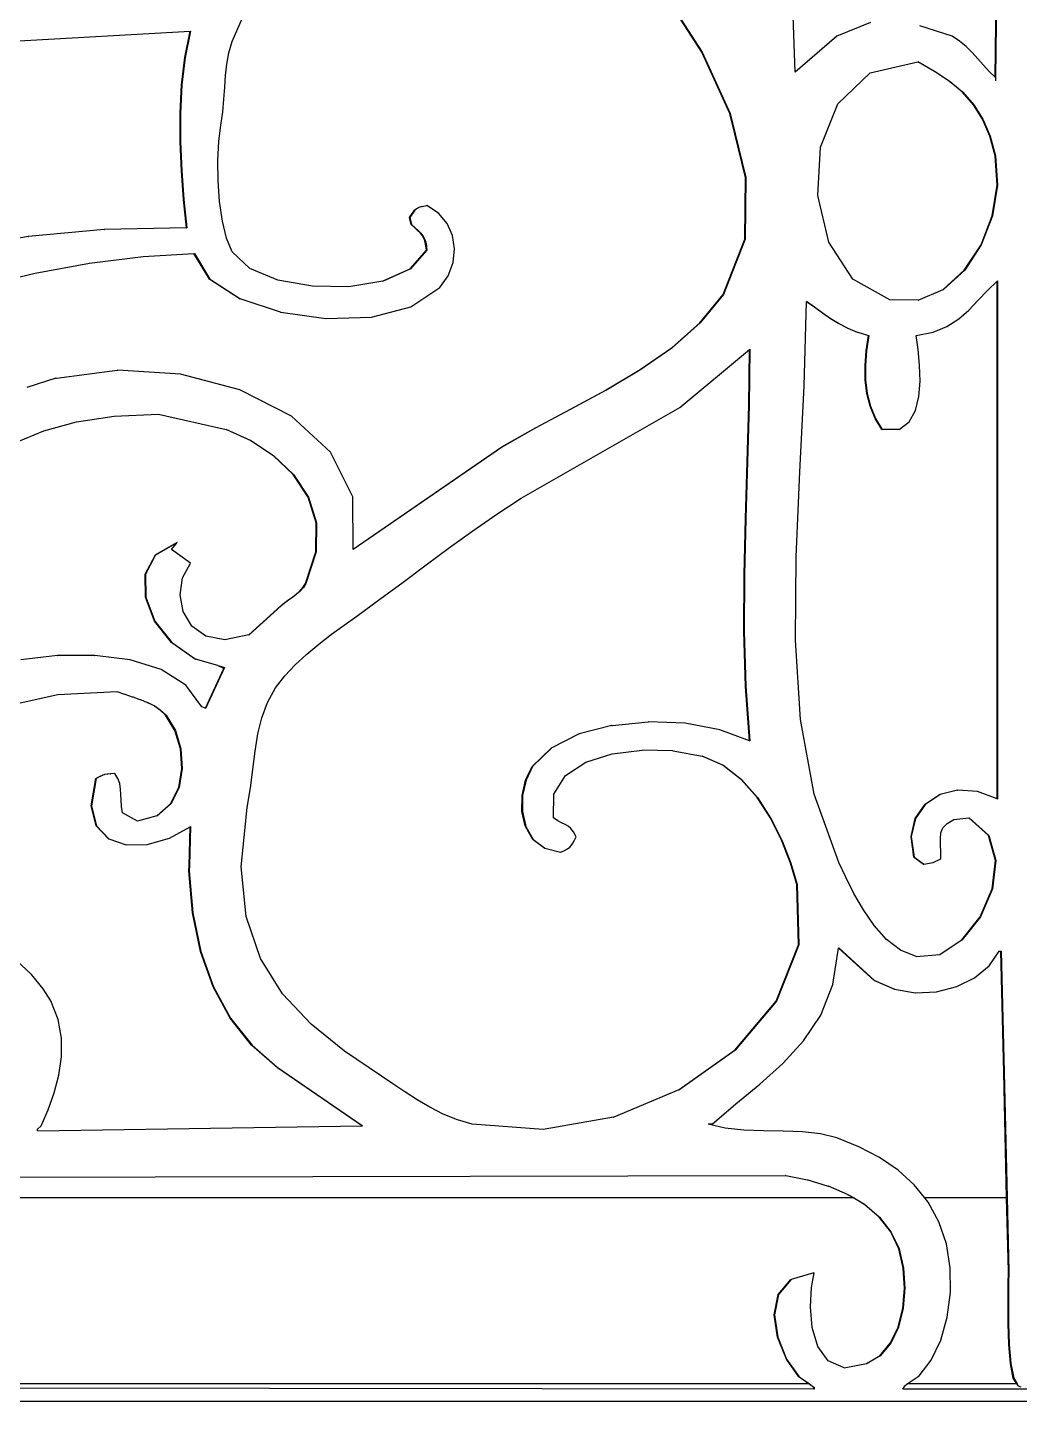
# Model space of a CAD drawing. Header units: inches. Extents: x 1397 to 20304, y -27267 to -746.
# Drawn here: x 3036.18 to 3048.72, y -9226.35 to -9208.98 of the extents above; entities that cross this region are included whole.
import ezdxf

# ---------------------------------------------------------------- set-up
doc = ezdxf.new("R2010")
doc.units = ezdxf.units.IN
doc.header["$LTSCALE"] = 17
doc.header["$MEASUREMENT"] = 0
doc.layers.add('OUTLINE', color=1, linetype='Continuous', lineweight=25)

# ---------------------------------------------------------------- blocks, each defined once
blk = doc.blocks.new('kk')
for p, q in [((-1701.146, -2505.539), (-1701.051, -2496.939)), ((-1701.046, -2496.938), (-1701.142, -2505.543)), ((-1703.674, -2505.474), (-1703.712, -2504.358)), ((-1710.792, -2505.089), (-1710.573, -2504.59)), ((-1704.856, -2505.223), (-1705.304, -2504.53)), ((-1705.3, -2504.53), (-1704.851, -2505.223)), ((-1702.723, -2504.851), (-1703.148, -2505.024)), ((-1713.561, -2505.085), (-1711.323, -2504.959)), ((-1711.391, -2505.292), (-1711.323, -2504.959)), ((-1711.318, -2504.959), (-1711.386, -2505.292)), ((-1711.323, -2504.959), (-1711.318, -2504.959)), ((-1703.148, -2505.024), (-1703.674, -2505.478)), ((-1703.674, -2505.474), (-1703.153, -2505.024)), ((-1703.153, -2505.024), (-1703.148, -2505.024)), ((-1701.691, -2505.024), (-1702.097, -2504.894)), ((-1701.597, -2505.085), (-1701.691, -2505.024)), ((-1710.832, -2505.232), (-1710.792, -2505.089)), ((-1701.513, -2505.155), (-1701.597, -2505.085)), ((-1701.437, -2505.231), (-1701.513, -2505.155)), ((-1711.432, -2505.639), (-1711.391, -2505.292)), ((-1711.386, -2505.292), (-1711.428, -2505.639)), ((-1711.391, -2505.292), (-1711.386, -2505.292)), ((-1710.874, -2505.52), (-1710.858, -2505.375)), ((-1710.858, -2505.375), (-1710.832, -2505.232)), ((-1704.856, -2505.223), (-1704.851, -2505.223)), ((-1704.502, -2506.001), (-1704.856, -2505.223)), ((-1704.851, -2505.223), (-1704.498, -2506.001)), ((-1702.727, -2505.488), (-1702.125, -2505.349)), ((-1702.125, -2505.349), (-1702.121, -2505.348)), ((-1701.911, -2505.468), (-1702.125, -2505.349)), ((-1702.121, -2505.348), (-1701.906, -2505.468)), ((-1701.365, -2505.31), (-1701.437, -2505.231)), ((-1701.294, -2505.39), (-1701.365, -2505.31)), ((-1710.885, -2505.667), (-1710.874, -2505.52)), ((-1703.674, -2505.478), (-1703.674, -2505.474)), ((-1703.135, -2505.877), (-1702.727, -2505.488)), ((-1701.722, -2505.594), (-1701.911, -2505.468)), ((-1701.911, -2505.468), (-1701.906, -2505.468)), ((-1701.906, -2505.468), (-1701.717, -2505.594)), ((-1701.221, -2505.469), (-1701.294, -2505.39)), ((-1701.146, -2505.539), (-1701.221, -2505.469)), ((-1701.142, -2505.543), (-1701.146, -2505.539)), ((-1701.142, -2505.543), (-1701.142, -2505.586)), ((-1711.451, -2505.996), (-1711.432, -2505.639)), ((-1711.428, -2505.639), (-1711.446, -2505.996)), ((-1711.432, -2505.639), (-1711.428, -2505.639)), ((-1710.896, -2505.82), (-1710.885, -2505.667)), ((-1701.722, -2505.594), (-1701.717, -2505.594)), ((-1701.558, -2505.732), (-1701.722, -2505.594)), ((-1701.717, -2505.594), (-1701.554, -2505.732)), ((-1701.419, -2505.89), (-1701.558, -2505.732)), ((-1701.558, -2505.732), (-1701.554, -2505.732)), ((-1701.554, -2505.732), (-1701.415, -2505.89)), ((-1710.911, -2505.98), (-1710.896, -2505.82)), ((-1703.353, -2506.424), (-1703.135, -2505.877)), ((-1701.419, -2505.89), (-1701.415, -2505.89)), ((-1701.305, -2506.072), (-1701.419, -2505.89)), ((-1701.415, -2505.89), (-1701.3, -2506.072)), ((-1711.451, -2505.996), (-1711.446, -2505.996)), ((-1711.45, -2506.258), (-1711.451, -2505.996)), ((-1711.446, -2505.996), (-1711.445, -2506.258)), ((-1710.936, -2506.148), (-1710.911, -2505.98)), ((-1704.502, -2506.001), (-1704.498, -2506.001)), ((-1704.438, -2506.258), (-1704.502, -2506.001)), ((-1704.498, -2506.001), (-1704.434, -2506.258)), ((-1701.305, -2506.072), (-1701.3, -2506.072)), ((-1701.226, -2506.258), (-1701.305, -2506.072)), ((-1701.3, -2506.072), (-1701.221, -2506.258)), ((-1710.961, -2506.354), (-1710.936, -2506.148)), ((-1711.445, -2506.258), (-1711.45, -2506.258)), ((-1711.45, -2506.36), (-1711.45, -2506.258)), ((-1711.45, -2506.36), (-1711.445, -2506.36)), ((-1711.433, -2506.725), (-1711.45, -2506.36)), ((-1711.445, -2506.258), (-1711.445, -2506.36)), ((-1711.445, -2506.36), (-1711.429, -2506.725)), ((-1710.973, -2506.594), (-1710.961, -2506.354)), ((-1704.302, -2506.808), (-1704.438, -2506.258)), ((-1704.434, -2506.258), (-1704.438, -2506.258)), ((-1704.434, -2506.258), (-1704.297, -2506.808)), ((-1703.388, -2507.038), (-1703.353, -2506.424)), ((-1701.214, -2506.286), (-1701.226, -2506.258)), ((-1701.221, -2506.258), (-1701.226, -2506.258)), ((-1701.221, -2506.258), (-1701.209, -2506.286)), ((-1701.146, -2506.537), (-1701.214, -2506.286)), ((-1701.214, -2506.286), (-1701.209, -2506.286)), ((-1701.209, -2506.286), (-1701.142, -2506.537)), ((-1710.97, -2506.853), (-1710.973, -2506.594)), ((-1701.146, -2506.537), (-1701.142, -2506.537)), ((-1701.121, -2506.907), (-1701.146, -2506.537)), ((-1701.142, -2506.537), (-1701.117, -2506.907)), ((-1711.433, -2506.725), (-1711.429, -2506.725)), ((-1711.406, -2507.089), (-1711.433, -2506.725)), ((-1711.429, -2506.725), (-1711.401, -2507.089)), ((-1710.951, -2507.114), (-1710.97, -2506.853)), ((-1704.311, -2507.589), (-1704.302, -2506.808)), ((-1704.297, -2506.808), (-1704.306, -2507.589)), ((-1704.302, -2506.808), (-1704.297, -2506.808)), ((-1701.184, -2507.292), (-1701.121, -2506.907)), ((-1701.117, -2506.907), (-1701.18, -2507.292)), ((-1701.121, -2506.907), (-1701.117, -2506.907)), ((-1711.406, -2507.089), (-1711.401, -2507.089)), ((-1711.37, -2507.446), (-1711.406, -2507.089)), ((-1711.401, -2507.089), (-1711.366, -2507.446)), ((-1710.916, -2507.361), (-1710.951, -2507.114)), ((-1703.249, -2507.625), (-1703.388, -2507.038)), ((-1708.552, -2507.316), (-1708.525, -2507.279)), ((-1708.521, -2507.279), (-1708.547, -2507.316)), ((-1708.525, -2507.279), (-1708.505, -2507.249)), ((-1708.525, -2507.279), (-1708.521, -2507.279)), ((-1708.501, -2507.249), (-1708.521, -2507.279)), ((-1708.505, -2507.249), (-1708.486, -2507.224)), ((-1708.505, -2507.249), (-1708.501, -2507.249)), ((-1708.482, -2507.224), (-1708.501, -2507.249)), ((-1708.486, -2507.224), (-1708.464, -2507.205)), ((-1708.486, -2507.224), (-1708.482, -2507.224)), ((-1708.46, -2507.205), (-1708.482, -2507.224)), ((-1708.464, -2507.205), (-1708.435, -2507.189)), ((-1708.464, -2507.205), (-1708.46, -2507.205)), ((-1708.431, -2507.189), (-1708.46, -2507.205)), ((-1708.435, -2507.189), (-1708.431, -2507.189)), ((-1708.394, -2507.176), (-1708.431, -2507.189)), ((-1708.394, -2507.176), (-1708.389, -2507.176)), ((-1708.389, -2507.176), (-1708.337, -2507.164)), ((-1708.337, -2507.164), (-1708.335, -2507.165)), ((-1708.335, -2507.165), (-1708.332, -2507.164)), ((-1708.183, -2507.26), (-1708.332, -2507.164)), ((-1708.075, -2507.39), (-1708.183, -2507.26)), ((-1701.325, -2507.66), (-1701.184, -2507.292)), ((-1701.18, -2507.292), (-1701.321, -2507.66)), ((-1701.184, -2507.292), (-1701.18, -2507.292)), ((-1712.41, -2507.467), (-1713.367, -2507.557)), ((-1712.41, -2507.467), (-1712.405, -2507.467)), ((-1711.37, -2507.446), (-1712.405, -2507.467)), ((-1711.37, -2507.446), (-1711.366, -2507.446)), ((-1710.863, -2507.578), (-1710.916, -2507.361)), ((-1708.528, -2507.402), (-1708.552, -2507.316)), ((-1708.552, -2507.316), (-1708.547, -2507.316)), ((-1708.547, -2507.316), (-1708.523, -2507.402)), ((-1708.485, -2507.443), (-1708.528, -2507.402)), ((-1708.528, -2507.402), (-1708.523, -2507.402)), ((-1708.523, -2507.402), (-1708.481, -2507.443)), ((-1708.447, -2507.478), (-1708.485, -2507.443)), ((-1708.485, -2507.443), (-1708.481, -2507.443)), ((-1708.481, -2507.443), (-1708.442, -2507.478)), ((-1708.008, -2507.544), (-1708.075, -2507.39)), ((-1713.372, -2507.557), (-1714.256, -2507.714)), ((-1713.372, -2507.557), (-1713.367, -2507.557)), ((-1710.792, -2507.748), (-1710.863, -2507.578)), ((-1708.413, -2507.511), (-1708.447, -2507.478)), ((-1708.447, -2507.478), (-1708.442, -2507.478)), ((-1708.442, -2507.478), (-1708.408, -2507.511)), ((-1708.413, -2507.511), (-1708.408, -2507.511)), ((-1708.384, -2507.547), (-1708.413, -2507.511)), ((-1708.408, -2507.511), (-1708.38, -2507.547)), ((-1708.384, -2507.547), (-1708.38, -2507.547)), ((-1708.362, -2507.592), (-1708.384, -2507.547)), ((-1708.38, -2507.547), (-1708.357, -2507.592)), ((-1708.362, -2507.592), (-1708.357, -2507.592)), ((-1708.346, -2507.65), (-1708.362, -2507.592)), ((-1708.357, -2507.592), (-1708.341, -2507.65)), ((-1707.982, -2507.712), (-1708.008, -2507.544)), ((-1704.586, -2508.289), (-1704.311, -2507.589)), ((-1704.306, -2507.589), (-1704.582, -2508.289)), ((-1704.311, -2507.589), (-1704.306, -2507.589)), ((-1702.944, -2508.094), (-1703.249, -2507.625)), ((-1712.597, -2507.893), (-1711.919, -2507.808)), ((-1711.919, -2507.808), (-1711.275, -2507.77)), ((-1711.08, -2508.093), (-1711.275, -2507.77)), ((-1711.275, -2507.77), (-1711.27, -2507.77)), ((-1711.27, -2507.77), (-1711.075, -2508.093)), ((-1710.569, -2507.96), (-1710.792, -2507.748)), ((-1708.543, -2507.965), (-1708.337, -2507.727)), ((-1708.332, -2507.727), (-1708.539, -2507.965)), ((-1708.346, -2507.65), (-1708.341, -2507.65)), ((-1708.337, -2507.727), (-1708.346, -2507.65)), ((-1708.341, -2507.65), (-1708.332, -2507.727)), ((-1708.337, -2507.727), (-1708.332, -2507.727)), ((-1707.999, -2507.885), (-1707.982, -2507.712)), ((-1701.536, -2507.982), (-1701.325, -2507.66)), ((-1701.321, -2507.66), (-1701.531, -2507.982)), ((-1701.325, -2507.66), (-1701.321, -2507.66)), ((-1713.283, -2508.018), (-1712.597, -2507.893)), ((-1710.213, -2508.107), (-1710.569, -2507.96)), ((-1708.889, -2508.118), (-1708.543, -2507.965)), ((-1708.539, -2507.965), (-1708.885, -2508.118)), ((-1708.543, -2507.965), (-1708.539, -2507.965)), ((-1708.06, -2508.051), (-1707.999, -2507.885)), ((-1701.805, -2508.225), (-1701.536, -2507.982)), ((-1701.531, -2507.982), (-1701.8, -2508.225)), ((-1701.536, -2507.982), (-1701.531, -2507.982)), ((-1713.951, -2508.176), (-1713.283, -2508.018)), ((-1710.694, -2508.344), (-1711.08, -2508.093)), ((-1711.08, -2508.093), (-1711.075, -2508.093)), ((-1711.075, -2508.093), (-1710.689, -2508.344)), ((-1709.776, -2508.185), (-1710.213, -2508.107)), ((-1708.889, -2508.118), (-1709.316, -2508.19)), ((-1708.889, -2508.118), (-1708.885, -2508.118)), ((-1708.165, -2508.202), (-1708.06, -2508.051)), ((-1702.479, -2508.354), (-1702.944, -2508.094)), ((-1701.242, -2508.237), (-1701.122, -2508.12)), ((-1701.122, -2508.12), (-1701.118, -2508.116)), ((-1701.122, -2514.665), (-1701.122, -2508.12)), ((-1701.118, -2508.116), (-1701.118, -2514.667)), ((-1709.316, -2508.19), (-1709.776, -2508.185)), ((-1708.531, -2508.446), (-1708.165, -2508.202)), ((-1704.88, -2508.648), (-1704.586, -2508.289)), ((-1704.582, -2508.289), (-1704.875, -2508.648)), ((-1704.586, -2508.289), (-1704.582, -2508.289)), ((-1702.12, -2508.36), (-1701.805, -2508.225)), ((-1701.805, -2508.225), (-1701.8, -2508.225)), ((-1701.359, -2508.362), (-1701.242, -2508.237)), ((-1710.694, -2508.344), (-1710.689, -2508.344)), ((-1710.181, -2508.513), (-1710.689, -2508.344)), ((-1709.032, -2508.573), (-1708.531, -2508.446)), ((-1703.559, -2509.448), (-1703.531, -2508.378)), ((-1703.531, -2508.375), (-1703.427, -2508.448)), ((-1703.531, -2508.378), (-1703.531, -2508.375)), ((-1703.431, -2508.448), (-1703.531, -2508.378)), ((-1703.431, -2508.448), (-1703.427, -2508.448)), ((-1703.331, -2508.52), (-1703.431, -2508.448)), ((-1703.427, -2508.448), (-1703.327, -2508.52)), ((-1702.12, -2508.36), (-1702.479, -2508.354)), ((-1701.607, -2508.598), (-1701.478, -2508.485)), ((-1701.478, -2508.485), (-1701.359, -2508.362)), ((-1710.181, -2508.513), (-1710.176, -2508.513)), ((-1710.176, -2508.513), (-1709.606, -2508.593)), ((-1709.606, -2508.593), (-1709.602, -2508.593)), ((-1709.602, -2508.593), (-1709.032, -2508.573)), ((-1705.235, -2508.962), (-1704.88, -2508.648)), ((-1704.875, -2508.648), (-1705.231, -2508.962)), ((-1704.88, -2508.648), (-1704.875, -2508.648)), ((-1703.331, -2508.52), (-1703.327, -2508.52)), ((-1703.231, -2508.59), (-1703.331, -2508.52)), ((-1703.327, -2508.52), (-1703.227, -2508.59)), ((-1703.231, -2508.59), (-1703.227, -2508.59)), ((-1703.127, -2508.655), (-1703.231, -2508.59)), ((-1703.227, -2508.59), (-1703.122, -2508.655)), ((-1703.127, -2508.655), (-1703.122, -2508.655)), ((-1703.014, -2508.714), (-1703.127, -2508.655)), ((-1703.122, -2508.655), (-1703.01, -2508.714)), ((-1701.755, -2508.694), (-1701.607, -2508.598)), ((-1703.014, -2508.714), (-1703.01, -2508.714)), ((-1703.01, -2508.714), (-1702.889, -2508.765)), ((-1702.889, -2508.765), (-1702.884, -2508.765)), ((-1702.884, -2508.765), (-1702.747, -2508.808)), ((-1702.777, -2509.001), (-1702.747, -2508.808)), ((-1702.742, -2508.808), (-1702.772, -2509.001)), ((-1702.747, -2508.808), (-1702.742, -2508.808)), ((-1702.145, -2508.808), (-1701.931, -2508.766)), ((-1702.121, -2508.984), (-1702.145, -2508.808)), ((-1701.931, -2508.766), (-1701.755, -2508.694)), ((-1705.637, -2509.241), (-1705.235, -2508.962)), ((-1705.231, -2508.962), (-1705.632, -2509.241)), ((-1705.235, -2508.962), (-1705.231, -2508.962)), ((-1705.131, -2509.716), (-1704.252, -2508.985)), ((-1704.261, -2509.69), (-1704.252, -2508.985)), ((-1704.247, -2508.981), (-1704.256, -2509.69)), ((-1704.252, -2508.985), (-1704.247, -2508.981)), ((-1702.791, -2509.188), (-1702.777, -2509.001)), ((-1702.772, -2509.001), (-1702.787, -2509.188)), ((-1702.777, -2509.001), (-1702.772, -2509.001)), ((-1702.102, -2509.18), (-1702.121, -2508.984)), ((-1702.791, -2509.188), (-1702.787, -2509.188)), ((-1702.789, -2509.368), (-1702.791, -2509.188)), ((-1702.787, -2509.188), (-1702.784, -2509.368)), ((-1702.095, -2509.382), (-1702.102, -2509.18)), ((-1713.019, -2509.348), (-1713.387, -2509.464)), ((-1713.019, -2509.348), (-1713.014, -2509.348)), ((-1713.014, -2509.348), (-1712.244, -2509.245)), ((-1712.244, -2509.245), (-1712.241, -2509.245)), ((-1712.241, -2509.245), (-1712.239, -2509.245)), ((-1711.447, -2509.297), (-1712.239, -2509.245)), ((-1710.695, -2509.495), (-1711.447, -2509.297)), ((-1706.068, -2509.496), (-1705.637, -2509.241)), ((-1705.632, -2509.241), (-1706.064, -2509.496)), ((-1705.637, -2509.241), (-1705.632, -2509.241)), ((-1702.789, -2509.368), (-1702.784, -2509.368)), ((-1702.768, -2509.539), (-1702.789, -2509.368)), ((-1702.784, -2509.368), (-1702.764, -2509.539)), ((-1710.042, -2509.826), (-1710.695, -2509.495)), ((-1706.514, -2509.737), (-1706.068, -2509.496)), ((-1706.064, -2509.496), (-1706.509, -2509.737)), ((-1706.068, -2509.496), (-1706.064, -2509.496)), ((-1703.614, -2510.531), (-1703.559, -2509.448)), ((-1702.768, -2509.539), (-1702.764, -2509.539)), ((-1702.727, -2509.701), (-1702.768, -2509.539)), ((-1702.764, -2509.539), (-1702.723, -2509.701)), ((-1702.109, -2509.577), (-1702.095, -2509.382)), ((-1707.138, -2510.862), (-1705.131, -2509.716)), ((-1704.281, -2510.404), (-1704.261, -2509.69)), ((-1704.256, -2509.69), (-1704.276, -2510.404)), ((-1704.261, -2509.69), (-1704.256, -2509.69)), ((-1702.727, -2509.701), (-1702.723, -2509.701)), ((-1702.665, -2509.854), (-1702.727, -2509.701)), ((-1702.723, -2509.701), (-1702.66, -2509.854)), ((-1702.152, -2509.753), (-1702.109, -2509.577)), ((-1713.173, -2510.013), (-1712.759, -2509.899)), ((-1712.759, -2509.899), (-1712.282, -2509.826)), ((-1712.282, -2509.826), (-1711.724, -2509.802)), ((-1711.724, -2509.802), (-1710.869, -2509.997)), ((-1709.547, -2510.28), (-1710.042, -2509.826)), ((-1706.957, -2509.972), (-1706.514, -2509.737)), ((-1706.509, -2509.737), (-1706.952, -2509.972)), ((-1706.514, -2509.737), (-1706.509, -2509.737)), ((-1702.665, -2509.854), (-1702.66, -2509.854)), ((-1702.58, -2509.997), (-1702.665, -2509.854)), ((-1702.66, -2509.854), (-1702.575, -2509.997)), ((-1702.36, -2509.997), (-1702.233, -2509.897)), ((-1702.233, -2509.897), (-1702.152, -2509.753)), ((-1713.541, -2510.162), (-1713.173, -2510.013)), ((-1710.56, -2510.135), (-1710.869, -2509.997)), ((-1710.869, -2509.997), (-1710.864, -2509.997)), ((-1710.864, -2509.997), (-1710.556, -2510.135)), ((-1707.381, -2510.213), (-1706.957, -2509.972)), ((-1706.952, -2509.972), (-1707.376, -2510.213)), ((-1706.957, -2509.972), (-1706.952, -2509.972)), ((-1702.58, -2509.997), (-1702.575, -2509.997)), ((-1702.36, -2509.997), (-1702.575, -2509.997)), ((-1710.56, -2510.135), (-1710.556, -2510.135)), ((-1710.27, -2510.326), (-1710.56, -2510.135)), ((-1710.556, -2510.135), (-1710.265, -2510.326)), ((-1707.376, -2510.213), (-1709.264, -2511.51)), ((-1709.264, -2511.507), (-1707.381, -2510.213)), ((-1707.381, -2510.213), (-1707.376, -2510.213)), ((-1710.27, -2510.326), (-1710.265, -2510.326)), ((-1710.02, -2510.565), (-1710.27, -2510.326)), ((-1710.265, -2510.326), (-1710.016, -2510.565)), ((-1709.268, -2510.845), (-1709.547, -2510.28)), ((-1704.304, -2511.12), (-1704.281, -2510.404)), ((-1704.276, -2510.404), (-1704.299, -2511.12)), ((-1704.281, -2510.404), (-1704.276, -2510.404)), ((-1710.02, -2510.565), (-1710.016, -2510.565)), ((-1709.833, -2510.849), (-1710.02, -2510.565)), ((-1710.016, -2510.565), (-1709.828, -2510.849)), ((-1703.662, -2511.606), (-1703.614, -2510.531)), ((-1709.833, -2510.849), (-1709.828, -2510.849)), ((-1709.73, -2511.176), (-1709.833, -2510.849)), ((-1709.828, -2510.849), (-1709.726, -2511.176)), ((-1709.264, -2511.507), (-1709.268, -2510.845)), ((-1707.446, -2511.064), (-1707.138, -2510.862)), ((-1707.748, -2511.274), (-1707.446, -2511.064)), ((-1709.734, -2511.541), (-1709.73, -2511.176)), ((-1709.73, -2511.176), (-1709.726, -2511.176)), ((-1709.726, -2511.176), (-1709.729, -2511.541)), ((-1708.045, -2511.488), (-1707.748, -2511.274)), ((-1704.321, -2511.834), (-1704.304, -2511.12)), ((-1704.299, -2511.12), (-1704.316, -2511.834)), ((-1704.304, -2511.12), (-1704.299, -2511.12)), ((-1711.763, -2511.581), (-1711.49, -2511.424)), ((-1711.494, -2511.429), (-1711.759, -2511.581)), ((-1711.557, -2511.51), (-1711.485, -2511.424)), ((-1711.49, -2511.424), (-1711.494, -2511.429)), ((-1711.485, -2511.424), (-1711.494, -2511.429)), ((-1711.49, -2511.424), (-1711.485, -2511.424)), ((-1711.891, -2511.824), (-1711.763, -2511.581)), ((-1711.759, -2511.581), (-1711.887, -2511.824)), ((-1711.763, -2511.581), (-1711.759, -2511.581)), ((-1711.318, -2511.683), (-1711.557, -2511.51)), ((-1709.865, -2511.943), (-1709.734, -2511.541)), ((-1709.729, -2511.541), (-1709.861, -2511.943)), ((-1709.734, -2511.541), (-1709.729, -2511.541)), ((-1709.264, -2511.51), (-1709.264, -2511.507)), ((-1708.339, -2511.705), (-1708.045, -2511.488)), ((-1703.67, -2512.656), (-1703.662, -2511.606)), ((-1711.42, -2511.872), (-1711.318, -2511.683)), ((-1708.631, -2511.923), (-1708.339, -2511.705)), ((-1711.891, -2511.824), (-1711.887, -2511.824)), ((-1711.889, -2512.115), (-1711.891, -2511.824)), ((-1711.887, -2511.824), (-1711.885, -2512.115)), ((-1711.451, -2512.085), (-1711.42, -2511.872)), ((-1709.897, -2511.994), (-1709.865, -2511.943)), ((-1709.861, -2511.943), (-1709.892, -2511.994)), ((-1709.865, -2511.943), (-1709.861, -2511.943)), ((-1708.923, -2512.139), (-1708.631, -2511.923)), ((-1704.323, -2512.544), (-1704.321, -2511.834)), ((-1704.321, -2511.834), (-1704.316, -2511.834)), ((-1704.316, -2511.834), (-1704.319, -2512.544)), ((-1711.889, -2512.115), (-1711.885, -2512.115)), ((-1711.773, -2512.416), (-1711.889, -2512.115)), ((-1711.885, -2512.115), (-1711.768, -2512.416)), ((-1711.411, -2512.296), (-1711.451, -2512.085)), ((-1710.13, -2512.186), (-1710.08, -2512.15)), ((-1710.076, -2512.15), (-1710.125, -2512.186)), ((-1710.08, -2512.15), (-1710.03, -2512.115)), ((-1710.08, -2512.15), (-1710.076, -2512.15)), ((-1710.026, -2512.115), (-1710.076, -2512.15)), ((-1710.03, -2512.115), (-1709.981, -2512.078)), ((-1710.03, -2512.115), (-1710.026, -2512.115)), ((-1709.977, -2512.078), (-1710.026, -2512.115)), ((-1709.981, -2512.078), (-1709.936, -2512.038)), ((-1709.981, -2512.078), (-1709.977, -2512.078)), ((-1709.932, -2512.038), (-1709.977, -2512.078)), ((-1709.936, -2512.038), (-1709.897, -2511.994)), ((-1709.936, -2512.038), (-1709.932, -2512.038)), ((-1709.892, -2511.994), (-1709.932, -2512.038)), ((-1709.897, -2511.994), (-1709.892, -2511.994)), ((-1709.216, -2512.354), (-1708.923, -2512.139)), ((-1711.302, -2512.479), (-1711.411, -2512.296)), ((-1710.582, -2512.591), (-1710.176, -2512.224)), ((-1710.171, -2512.224), (-1710.577, -2512.591)), ((-1710.176, -2512.224), (-1710.13, -2512.186)), ((-1710.176, -2512.224), (-1710.171, -2512.224)), ((-1710.125, -2512.186), (-1710.171, -2512.224)), ((-1710.13, -2512.186), (-1710.125, -2512.186)), ((-1711.773, -2512.416), (-1711.768, -2512.416)), ((-1711.577, -2512.665), (-1711.773, -2512.416)), ((-1711.768, -2512.416), (-1711.569, -2512.669)), ((-1711.126, -2512.607), (-1711.302, -2512.479)), ((-1709.535, -2512.584), (-1709.374, -2512.467)), ((-1709.374, -2512.467), (-1709.216, -2512.354)), ((-1711.558, -2512.689), (-1711.577, -2512.665)), ((-1711.569, -2512.669), (-1711.577, -2512.665)), ((-1711.569, -2512.669), (-1711.553, -2512.689)), ((-1710.884, -2512.653), (-1711.126, -2512.607)), ((-1710.582, -2512.591), (-1710.884, -2512.653)), ((-1710.582, -2512.591), (-1710.577, -2512.591)), ((-1709.695, -2512.707), (-1709.535, -2512.584)), ((-1704.303, -2513.244), (-1704.323, -2512.544)), ((-1704.323, -2512.544), (-1704.319, -2512.544)), ((-1704.319, -2512.544), (-1704.299, -2513.244)), ((-1703.606, -2513.661), (-1703.67, -2512.656)), ((-1713, -2512.853), (-1713.462, -2512.906)), ((-1713, -2512.853), (-1712.995, -2512.853)), ((-1712.531, -2512.852), (-1712.995, -2512.853)), ((-1712.531, -2512.852), (-1712.526, -2512.852)), ((-1712.082, -2512.908), (-1712.526, -2512.852)), ((-1711.259, -2512.897), (-1711.558, -2512.689)), ((-1711.558, -2512.689), (-1711.553, -2512.689)), ((-1711.553, -2512.689), (-1711.255, -2512.897)), ((-1709.995, -2512.969), (-1709.849, -2512.835)), ((-1709.849, -2512.835), (-1709.695, -2512.707)), ((-1711.69, -2513.03), (-1712.082, -2512.908)), ((-1711.259, -2512.897), (-1711.255, -2512.897)), ((-1710.973, -2512.978), (-1711.255, -2512.897)), ((-1711.131, -2513.519), (-1710.899, -2513.016)), ((-1710.888, -2513.002), (-1711.127, -2513.521)), ((-1710.967, -2512.981), (-1710.973, -2512.978)), ((-1710.893, -2513.002), (-1710.967, -2512.981)), ((-1710.899, -2513.016), (-1710.967, -2512.981)), ((-1710.899, -2513.016), (-1710.893, -2513.002)), ((-1710.893, -2513.002), (-1710.888, -2513.002)), ((-1710.128, -2513.111), (-1709.995, -2512.969)), ((-1711.378, -2513.225), (-1711.69, -2513.03)), ((-1710.243, -2513.262), (-1710.128, -2513.111)), ((-1713.587, -2513.475), (-1712.997, -2513.343)), ((-1712.997, -2513.343), (-1712.25, -2513.305)), ((-1712.25, -2513.305), (-1712.153, -2513.342)), ((-1712.153, -2513.342), (-1712.149, -2513.342)), ((-1712.149, -2513.342), (-1712.054, -2513.376)), ((-1711.175, -2513.499), (-1711.378, -2513.225)), ((-1710.345, -2513.444), (-1710.243, -2513.262)), ((-1704.303, -2513.244), (-1704.299, -2513.244)), ((-1704.252, -2513.93), (-1704.303, -2513.244)), ((-1704.299, -2513.244), (-1704.247, -2513.932)), ((-1712.054, -2513.376), (-1712.049, -2513.376)), ((-1712.049, -2513.376), (-1711.957, -2513.41)), ((-1711.957, -2513.41), (-1711.952, -2513.41)), ((-1711.952, -2513.41), (-1711.865, -2513.447)), ((-1711.865, -2513.447), (-1711.86, -2513.447)), ((-1711.779, -2513.49), (-1711.865, -2513.447)), ((-1711.86, -2513.447), (-1711.774, -2513.49)), ((-1711.701, -2513.542), (-1711.779, -2513.49)), ((-1711.779, -2513.49), (-1711.774, -2513.49)), ((-1711.774, -2513.49), (-1711.697, -2513.542)), ((-1711.633, -2513.608), (-1711.701, -2513.542)), ((-1711.701, -2513.542), (-1711.697, -2513.542)), ((-1711.697, -2513.542), (-1711.628, -2513.608)), ((-1711.131, -2513.519), (-1711.175, -2513.499)), ((-1711.127, -2513.521), (-1711.131, -2513.519)), ((-1710.417, -2513.638), (-1710.345, -2513.444)), ((-1711.633, -2513.608), (-1711.628, -2513.608)), ((-1711.515, -2513.799), (-1711.633, -2513.608)), ((-1711.628, -2513.608), (-1711.51, -2513.799)), ((-1710.467, -2513.843), (-1710.417, -2513.638)), ((-1705.985, -2513.736), (-1705.532, -2513.691)), ((-1705.532, -2513.691), (-1705.529, -2513.691)), ((-1705.527, -2513.691), (-1705.529, -2513.691)), ((-1705.063, -2513.709), (-1705.527, -2513.691)), ((-1704.625, -2513.79), (-1705.063, -2513.709)), ((-1703.435, -2514.604), (-1703.606, -2513.661)), ((-1711.444, -2514.031), (-1711.515, -2513.799)), ((-1711.515, -2513.799), (-1711.51, -2513.799)), ((-1711.51, -2513.799), (-1711.439, -2514.031)), ((-1710.503, -2514.06), (-1710.467, -2513.843)), ((-1706.756, -2514.018), (-1706.409, -2513.844)), ((-1706.405, -2513.844), (-1706.752, -2514.018)), ((-1706.409, -2513.844), (-1706.405, -2513.844)), ((-1705.99, -2513.736), (-1706.405, -2513.844)), ((-1705.99, -2513.736), (-1705.985, -2513.736)), ((-1704.252, -2513.93), (-1704.625, -2513.79)), ((-1711.444, -2514.031), (-1711.439, -2514.031)), ((-1711.426, -2514.279), (-1711.444, -2514.031)), ((-1711.439, -2514.031), (-1711.422, -2514.279)), ((-1710.562, -2514.526), (-1710.503, -2514.06)), ((-1706.999, -2514.256), (-1706.756, -2514.018)), ((-1706.752, -2514.018), (-1706.994, -2514.256)), ((-1706.756, -2514.018), (-1706.752, -2514.018)), ((-1705.987, -2514.094), (-1705.609, -2514.048)), ((-1705.222, -2514.059), (-1705.609, -2514.048)), ((-1705.222, -2514.059), (-1705.218, -2514.059)), ((-1705.218, -2514.059), (-1704.849, -2514.126)), ((-1704.247, -2513.932), (-1704.252, -2513.93)), ((-1706.576, -2514.37), (-1706.32, -2514.201)), ((-1706.32, -2514.201), (-1705.987, -2514.094)), ((-1704.849, -2514.126), (-1704.844, -2514.126)), ((-1704.588, -2514.239), (-1704.849, -2514.126)), ((-1704.844, -2514.126), (-1704.584, -2514.239)), ((-1704.588, -2514.239), (-1704.584, -2514.239)), ((-1704.357, -2514.418), (-1704.588, -2514.239)), ((-1704.584, -2514.239), (-1704.353, -2514.418)), ((-1712.574, -2514.753), (-1712.517, -2514.408)), ((-1712.512, -2514.408), (-1712.57, -2514.753)), ((-1712.517, -2514.408), (-1712.486, -2514.391)), ((-1712.517, -2514.408), (-1712.512, -2514.408)), ((-1712.482, -2514.391), (-1712.512, -2514.408)), ((-1712.486, -2514.391), (-1712.459, -2514.377)), ((-1712.486, -2514.391), (-1712.482, -2514.391)), ((-1712.454, -2514.377), (-1712.482, -2514.391)), ((-1712.459, -2514.377), (-1712.433, -2514.366)), ((-1712.459, -2514.377), (-1712.454, -2514.377)), ((-1712.428, -2514.366), (-1712.454, -2514.377)), ((-1712.433, -2514.366), (-1712.428, -2514.366)), ((-1712.404, -2514.357), (-1712.428, -2514.366)), ((-1712.404, -2514.357), (-1712.4, -2514.357)), ((-1712.371, -2514.35), (-1712.4, -2514.357)), ((-1712.371, -2514.35), (-1712.366, -2514.35)), ((-1712.33, -2514.346), (-1712.366, -2514.35)), ((-1712.33, -2514.346), (-1712.325, -2514.346)), ((-1712.278, -2514.343), (-1712.325, -2514.346)), ((-1712.278, -2514.343), (-1712.273, -2514.343)), ((-1712.236, -2514.407), (-1712.273, -2514.343)), ((-1712.214, -2514.472), (-1712.236, -2514.407)), ((-1711.467, -2514.519), (-1711.426, -2514.279)), ((-1711.422, -2514.279), (-1711.462, -2514.519)), ((-1711.426, -2514.279), (-1711.422, -2514.279)), ((-1707.082, -2514.428), (-1706.999, -2514.256)), ((-1706.994, -2514.256), (-1707.077, -2514.428)), ((-1706.999, -2514.256), (-1706.994, -2514.256)), ((-1706.724, -2514.604), (-1706.576, -2514.37)), ((-1704.357, -2514.418), (-1704.353, -2514.418)), ((-1704.156, -2514.647), (-1704.357, -2514.418)), ((-1704.353, -2514.418), (-1704.151, -2514.647)), ((-1712.204, -2514.54), (-1712.214, -2514.472)), ((-1712.2, -2514.609), (-1712.204, -2514.54)), ((-1711.571, -2514.727), (-1711.467, -2514.519)), ((-1711.462, -2514.519), (-1711.566, -2514.727)), ((-1711.467, -2514.519), (-1711.462, -2514.519)), ((-1710.601, -2514.775), (-1710.562, -2514.526)), ((-1707.126, -2514.623), (-1707.082, -2514.428)), ((-1707.077, -2514.428), (-1707.121, -2514.623)), ((-1707.082, -2514.428), (-1707.077, -2514.428)), ((-1701.622, -2514.553), (-1701.841, -2514.61)), ((-1701.622, -2514.553), (-1701.617, -2514.553)), ((-1701.37, -2514.569), (-1701.617, -2514.553)), ((-1701.122, -2514.665), (-1701.37, -2514.569)), ((-1712.574, -2514.753), (-1712.57, -2514.753)), ((-1712.512, -2515.005), (-1712.574, -2514.753)), ((-1712.57, -2514.753), (-1712.507, -2515.005)), ((-1712.197, -2514.682), (-1712.2, -2514.609)), ((-1712.191, -2514.759), (-1712.197, -2514.682)), ((-1712.178, -2514.84), (-1712.191, -2514.759)), ((-1711.744, -2514.878), (-1711.571, -2514.727)), ((-1711.566, -2514.727), (-1711.739, -2514.878)), ((-1711.571, -2514.727), (-1711.566, -2514.727)), ((-1707.128, -2514.825), (-1707.126, -2514.623)), ((-1707.126, -2514.623), (-1707.121, -2514.623)), ((-1707.121, -2514.623), (-1707.123, -2514.825)), ((-1706.731, -2514.905), (-1706.724, -2514.604)), ((-1704.156, -2514.647), (-1704.151, -2514.647)), ((-1703.984, -2514.911), (-1704.156, -2514.647)), ((-1704.151, -2514.647), (-1703.98, -2514.911)), ((-1703.124, -2515.467), (-1703.435, -2514.604)), ((-1702.157, -2514.912), (-1702.029, -2514.733)), ((-1702.025, -2514.733), (-1702.152, -2514.912)), ((-1702.029, -2514.733), (-1701.845, -2514.61)), ((-1702.029, -2514.733), (-1702.025, -2514.733)), ((-1701.841, -2514.61), (-1702.025, -2514.733)), ((-1701.845, -2514.61), (-1701.841, -2514.61)), ((-1701.118, -2514.667), (-1701.122, -2514.665)), ((-1711.987, -2514.948), (-1712.178, -2514.84)), ((-1711.744, -2514.878), (-1711.987, -2514.948)), ((-1711.744, -2514.878), (-1711.739, -2514.878)), ((-1710.676, -2515.524), (-1710.601, -2514.775)), ((-1707.128, -2514.825), (-1707.123, -2514.825)), ((-1707.09, -2514.989), (-1707.128, -2514.825)), ((-1707.123, -2514.825), (-1707.084, -2514.992)), ((-1706.675, -2514.94), (-1706.731, -2514.905)), ((-1703.984, -2514.911), (-1703.98, -2514.911)), ((-1703.844, -2515.193), (-1703.984, -2514.911)), ((-1703.98, -2514.911), (-1703.839, -2515.193)), ((-1702.21, -2515.138), (-1702.157, -2514.912)), ((-1702.152, -2514.912), (-1702.206, -2515.138)), ((-1702.157, -2514.912), (-1702.152, -2514.912)), ((-1701.754, -2514.975), (-1701.667, -2514.926)), ((-1701.667, -2514.926), (-1701.481, -2514.905)), ((-1701.23, -2515.128), (-1701.481, -2514.905)), ((-1701.481, -2514.905), (-1701.476, -2514.905)), ((-1701.476, -2514.905), (-1701.226, -2515.128)), ((-1712.512, -2515.005), (-1712.507, -2515.005)), ((-1712.356, -2515.168), (-1712.512, -2515.005)), ((-1712.507, -2515.005), (-1712.352, -2515.168)), ((-1711.586, -2515.163), (-1711.323, -2515.016)), ((-1711.337, -2515.509), (-1711.323, -2515.016)), ((-1711.318, -2515.013), (-1711.333, -2515.507)), ((-1711.323, -2515.016), (-1711.318, -2515.013)), ((-1707.084, -2515.015), (-1707.09, -2514.989)), ((-1707.084, -2514.992), (-1707.09, -2514.989)), ((-1707.084, -2514.992), (-1707.079, -2515.015)), ((-1707.084, -2515.015), (-1707.079, -2515.015)), ((-1706.99, -2515.176), (-1707.084, -2515.015)), ((-1707.079, -2515.015), (-1706.985, -2515.176)), ((-1706.627, -2514.966), (-1706.675, -2514.94)), ((-1706.584, -2514.988), (-1706.627, -2514.966)), ((-1706.546, -2515.01), (-1706.584, -2514.988)), ((-1706.511, -2515.04), (-1706.546, -2515.01)), ((-1706.478, -2515.082), (-1706.511, -2515.04)), ((-1706.445, -2515.143), (-1706.478, -2515.082)), ((-1701.838, -2515.167), (-1701.831, -2515.095)), ((-1701.831, -2515.095), (-1701.806, -2515.031)), ((-1701.806, -2515.031), (-1701.754, -2514.975)), ((-1712.356, -2515.168), (-1712.352, -2515.168)), ((-1712.352, -2515.168), (-1712.133, -2515.245)), ((-1712.133, -2515.245), (-1711.865, -2515.242)), ((-1711.865, -2515.242), (-1711.586, -2515.163)), ((-1706.99, -2515.176), (-1706.985, -2515.176)), ((-1706.843, -2515.289), (-1706.99, -2515.176)), ((-1706.985, -2515.176), (-1706.839, -2515.289)), ((-1706.553, -2515.296), (-1706.525, -2515.275)), ((-1706.525, -2515.275), (-1706.503, -2515.251)), ((-1706.503, -2515.251), (-1706.484, -2515.223)), ((-1706.484, -2515.223), (-1706.466, -2515.187)), ((-1706.466, -2515.187), (-1706.445, -2515.143)), ((-1703.844, -2515.193), (-1703.839, -2515.193)), ((-1703.734, -2515.478), (-1703.844, -2515.193)), ((-1703.839, -2515.193), (-1703.729, -2515.478)), ((-1702.21, -2515.138), (-1702.206, -2515.138)), ((-1702.174, -2515.402), (-1702.21, -2515.138)), ((-1702.206, -2515.138), (-1702.169, -2515.402)), ((-1701.835, -2515.246), (-1701.838, -2515.167)), ((-1701.831, -2515.332), (-1701.835, -2515.246)), ((-1701.23, -2515.128), (-1701.226, -2515.128)), ((-1701.141, -2515.444), (-1701.23, -2515.128)), ((-1701.226, -2515.128), (-1701.137, -2515.444)), ((-1706.843, -2515.289), (-1706.839, -2515.289)), ((-1706.839, -2515.289), (-1706.641, -2515.337)), ((-1706.639, -2515.337), (-1706.641, -2515.337)), ((-1706.639, -2515.337), (-1706.636, -2515.337)), ((-1706.636, -2515.337), (-1706.589, -2515.316)), ((-1706.589, -2515.316), (-1706.553, -2515.296)), ((-1702.174, -2515.402), (-1702.169, -2515.402)), ((-1702.054, -2515.489), (-1702.174, -2515.402)), ((-1702.169, -2515.402), (-1702.05, -2515.488)), ((-1701.93, -2515.467), (-1701.834, -2515.424)), ((-1701.834, -2515.424), (-1701.831, -2515.332)), ((-1701.186, -2515.803), (-1701.141, -2515.444)), ((-1701.137, -2515.444), (-1701.181, -2515.803)), ((-1701.141, -2515.444), (-1701.137, -2515.444)), ((-1711.339, -2515.575), (-1711.337, -2515.509)), ((-1711.339, -2515.575), (-1711.335, -2515.575)), ((-1711.295, -2516.103), (-1711.339, -2515.575)), ((-1711.333, -2515.507), (-1711.337, -2515.509)), ((-1711.333, -2515.507), (-1711.335, -2515.575)), ((-1711.335, -2515.575), (-1711.29, -2516.103)), ((-1710.614, -2516.153), (-1710.676, -2515.524)), ((-1703.734, -2515.478), (-1703.729, -2515.478)), ((-1703.655, -2515.748), (-1703.734, -2515.478)), ((-1703.729, -2515.478), (-1703.65, -2515.748)), ((-1703.035, -2515.654), (-1703.124, -2515.467)), ((-1702.05, -2515.488), (-1702.054, -2515.489)), ((-1702.054, -2515.489), (-1702.049, -2515.489)), ((-1702.05, -2515.488), (-1702.049, -2515.489)), ((-1702.049, -2515.489), (-1701.93, -2515.467)), ((-1703.655, -2515.748), (-1703.65, -2515.748)), ((-1703.634, -2516.511), (-1703.655, -2515.748)), ((-1703.65, -2515.748), (-1703.629, -2516.511)), ((-1702.932, -2515.859), (-1703.035, -2515.654)), ((-1701.337, -2516.154), (-1701.186, -2515.803)), ((-1701.181, -2515.803), (-1701.332, -2516.154)), ((-1701.186, -2515.803), (-1701.181, -2515.803)), ((-1702.812, -2516.068), (-1702.932, -2515.859)), ((-1711.295, -2516.103), (-1711.29, -2516.103)), ((-1711.192, -2516.593), (-1711.295, -2516.103)), ((-1711.29, -2516.103), (-1711.187, -2516.593)), ((-1710.433, -2516.682), (-1710.614, -2516.153)), ((-1702.675, -2516.267), (-1702.812, -2516.068)), ((-1701.566, -2516.447), (-1701.337, -2516.154)), ((-1701.332, -2516.154), (-1701.562, -2516.447)), ((-1701.337, -2516.154), (-1701.332, -2516.154)), ((-1702.519, -2516.441), (-1702.675, -2516.267)), ((-1702.343, -2516.576), (-1702.519, -2516.441)), ((-1701.846, -2516.631), (-1701.566, -2516.447)), ((-1701.562, -2516.447), (-1701.842, -2516.631)), ((-1701.566, -2516.447), (-1701.562, -2516.447)), ((-1711.031, -2517.04), (-1711.192, -2516.593)), ((-1711.192, -2516.593), (-1711.187, -2516.593)), ((-1711.187, -2516.593), (-1711.027, -2517.04)), ((-1703.915, -2517.22), (-1703.634, -2516.511)), ((-1703.629, -2516.511), (-1703.91, -2517.22)), ((-1703.634, -2516.511), (-1703.629, -2516.511)), ((-1703.199, -2517.01), (-1703.125, -2516.552)), ((-1703.125, -2516.552), (-1703.124, -2516.548)), ((-1702.675, -2516.959), (-1703.125, -2516.552)), ((-1703.124, -2516.548), (-1702.671, -2516.959)), ((-1702.145, -2516.656), (-1702.343, -2516.576)), ((-1702.145, -2516.656), (-1701.846, -2516.631)), ((-1701.846, -2516.631), (-1701.842, -2516.631)), ((-1701.221, -2516.776), (-1701.094, -2516.591)), ((-1701.094, -2516.591), (-1701.075, -2516.591)), ((-1701.075, -2516.591), (-1701.07, -2516.591)), ((-1701.038, -2518.123), (-1701.075, -2516.591)), ((-1701.07, -2516.591), (-1701.034, -2518.125)), ((-1713.33, -2516.886), (-1713.522, -2516.702)), ((-1710.154, -2517.129), (-1710.433, -2516.682)), ((-1701.406, -2516.927), (-1701.221, -2516.776)), ((-1713.181, -2517.067), (-1713.33, -2516.886)), ((-1703.352, -2517.397), (-1703.199, -2517.01)), ((-1702.675, -2516.959), (-1702.671, -2516.959)), ((-1702.424, -2517.069), (-1702.675, -2516.959)), ((-1702.671, -2516.959), (-1702.42, -2517.069)), ((-1701.632, -2517.038), (-1701.406, -2516.927)), ((-1713.086, -2517.218), (-1713.181, -2517.067)), ((-1711.031, -2517.04), (-1711.027, -2517.04)), ((-1710.815, -2517.437), (-1711.031, -2517.04)), ((-1711.027, -2517.04), (-1710.811, -2517.437)), ((-1709.794, -2517.513), (-1710.154, -2517.129)), ((-1702.424, -2517.069), (-1702.42, -2517.069)), ((-1702.42, -2517.069), (-1702.158, -2517.115)), ((-1702.158, -2517.115), (-1702.153, -2517.115)), ((-1702.153, -2517.115), (-1701.886, -2517.102)), ((-1701.886, -2517.102), (-1701.632, -2517.038)), ((-1712.993, -2517.454), (-1713.086, -2517.218)), ((-1704.438, -2517.842), (-1703.915, -2517.22)), ((-1703.91, -2517.22), (-1704.433, -2517.842)), ((-1703.915, -2517.22), (-1703.91, -2517.22)), ((-1712.95, -2517.691), (-1712.993, -2517.454)), ((-1710.815, -2517.437), (-1710.811, -2517.437)), ((-1710.546, -2517.779), (-1710.815, -2517.437)), ((-1710.811, -2517.437), (-1710.541, -2517.779)), ((-1709.371, -2517.854), (-1709.794, -2517.513)), ((-1703.568, -2517.725), (-1703.352, -2517.397)), ((-1712.948, -2517.926), (-1712.95, -2517.691)), ((-1710.224, -2518.062), (-1710.546, -2517.779)), ((-1710.546, -2517.779), (-1710.541, -2517.779)), ((-1710.541, -2517.779), (-1710.219, -2518.062)), ((-1708.905, -2518.17), (-1709.371, -2517.854)), ((-1705.143, -2518.342), (-1704.438, -2517.842)), ((-1704.433, -2517.842), (-1705.139, -2518.342)), ((-1704.438, -2517.842), (-1704.433, -2517.842)), ((-1703.829, -2518.01), (-1703.568, -2517.725)), ((-1712.981, -2518.156), (-1712.948, -2517.926)), ((-1710.224, -2518.062), (-1710.219, -2518.062)), ((-1709.149, -2518.797), (-1710.224, -2518.062)), ((-1710.219, -2518.062), (-1709.144, -2518.797)), ((-1704.121, -2518.269), (-1703.829, -2518.01)), ((-1713.04, -2518.38), (-1712.981, -2518.156)), ((-1708.761, -2518.265), (-1708.905, -2518.17)), ((-1701.034, -2518.125), (-1701.038, -2518.123)), ((-1701.001, -2519.705), (-1701.038, -2518.123)), ((-1701.034, -2518.125), (-1700.996, -2519.705)), ((-1713.117, -2518.594), (-1713.04, -2518.38)), ((-1708.611, -2518.366), (-1708.761, -2518.265)), ((-1708.455, -2518.467), (-1708.611, -2518.366)), ((-1705.143, -2518.342), (-1705.968, -2518.686)), ((-1705.143, -2518.342), (-1705.139, -2518.342)), ((-1704.425, -2518.519), (-1704.121, -2518.269)), ((-1708.293, -2518.563), (-1708.455, -2518.467)), ((-1708.123, -2518.65), (-1708.293, -2518.563)), ((-1704.725, -2518.775), (-1704.425, -2518.519)), ((-1713.205, -2518.797), (-1713.117, -2518.594)), ((-1707.945, -2518.722), (-1708.123, -2518.65)), ((-1707.759, -2518.775), (-1707.945, -2518.722)), ((-1705.972, -2518.686), (-1706.861, -2518.842)), ((-1705.972, -2518.686), (-1705.968, -2518.686)), ((-1713.253, -2518.84), (-1713.205, -2518.797)), ((-1713.253, -2518.862), (-1709.149, -2518.797)), ((-1713.253, -2518.862), (-1713.253, -2518.84)), ((-1709.149, -2518.797), (-1709.144, -2518.797)), ((-1706.861, -2518.842), (-1707.759, -2518.775)), ((-1704.558, -2518.827), (-1704.773, -2518.775)), ((-1704.725, -2518.775), (-1704.773, -2518.775)), ((-1704.323, -2518.852), (-1704.558, -2518.827)), ((-1704.076, -2518.861), (-1704.323, -2518.852)), ((-1703.826, -2518.864), (-1704.076, -2518.861)), ((-1703.582, -2518.873), (-1703.826, -2518.864)), ((-1703.354, -2518.897), (-1703.582, -2518.873)), ((-1703.148, -2518.948), (-1703.354, -2518.897)), ((-1702.868, -2519.061), (-1703.148, -2518.948)), ((-1702.609, -2519.197), (-1702.868, -2519.061)), ((-1702.374, -2519.358), (-1702.609, -2519.197)), ((-1714.065, -2519.445), (-1703.798, -2519.424)), ((-1703.793, -2519.424), (-1703.798, -2519.424)), ((-1703.793, -2519.424), (-1703.519, -2519.481)), ((-1702.168, -2519.545), (-1702.374, -2519.358)), ((-1703.519, -2519.481), (-1703.515, -2519.481)), ((-1703.515, -2519.481), (-1703.256, -2519.561)), ((-1703.256, -2519.561), (-1703.251, -2519.561)), ((-1703.013, -2519.664), (-1703.251, -2519.561)), ((-1702.04, -2519.705), (-1702.168, -2519.545)), ((-1717.483, -2519.705), (-1702.944, -2519.705)), ((-1703.013, -2519.664), (-1703.009, -2519.664)), ((-1702.944, -2519.705), (-1703.013, -2519.664)), ((-1703.009, -2519.664), (-1702.939, -2519.705)), ((-1702.944, -2519.705), (-1702.939, -2519.705)), ((-1702.797, -2519.793), (-1702.944, -2519.705)), ((-1702.939, -2519.705), (-1702.793, -2519.793)), ((-1702.797, -2519.793), (-1702.793, -2519.793)), ((-1702.613, -2519.95), (-1702.797, -2519.793)), ((-1702.793, -2519.793), (-1702.609, -2519.95)), ((-1702.04, -2519.705), (-1701.001, -2519.705)), ((-1701.995, -2519.761), (-1702.04, -2519.705)), ((-1701.859, -2520.009), (-1701.995, -2519.761)), ((-1701.001, -2519.705), (-1700.996, -2519.705)), ((-1700.979, -2520.634), (-1701.001, -2519.705)), ((-1700.996, -2519.705), (-1700.975, -2520.634)), ((-1702.613, -2519.95), (-1702.609, -2519.95)), ((-1702.467, -2520.136), (-1702.613, -2519.95)), ((-1702.609, -2519.95), (-1702.463, -2520.136)), ((-1702.467, -2520.136), (-1702.463, -2520.136)), ((-1702.365, -2520.353), (-1702.467, -2520.136)), ((-1702.463, -2520.136), (-1702.36, -2520.353)), ((-1701.763, -2520.289), (-1701.859, -2520.009)), ((-1701.714, -2520.591), (-1701.763, -2520.289)), ((-1702.365, -2520.353), (-1702.36, -2520.353)), ((-1702.307, -2520.595), (-1702.365, -2520.353)), ((-1702.36, -2520.353), (-1702.303, -2520.595)), ((-1703.44, -2520.656), (-1703.725, -2520.739)), ((-1703.468, -2520.841), (-1703.435, -2520.656)), ((-1703.44, -2520.656), (-1703.44, -2520.657)), ((-1703.44, -2520.656), (-1703.435, -2520.656)), ((-1702.307, -2520.595), (-1702.303, -2520.595)), ((-1702.291, -2520.851), (-1702.307, -2520.595)), ((-1702.303, -2520.595), (-1702.286, -2520.851)), ((-1701.712, -2520.906), (-1701.714, -2520.591)), ((-1700.98, -2520.803), (-1700.979, -2520.634)), ((-1700.979, -2520.634), (-1700.975, -2520.634)), ((-1700.975, -2520.634), (-1700.976, -2520.803)), ((-1703.889, -2520.929), (-1703.73, -2520.739)), ((-1703.725, -2520.739), (-1703.885, -2520.929)), ((-1703.73, -2520.739), (-1703.725, -2520.739)), ((-1703.48, -2521.084), (-1703.468, -2520.841)), ((-1700.983, -2521.034), (-1700.98, -2520.803)), ((-1700.98, -2520.803), (-1700.976, -2520.803)), ((-1700.976, -2520.803), (-1700.978, -2521.034)), ((-1703.938, -2521.186), (-1703.889, -2520.929)), ((-1703.885, -2520.929), (-1703.934, -2521.186)), ((-1703.889, -2520.929), (-1703.885, -2520.929)), ((-1702.314, -2521.104), (-1702.291, -2520.851)), ((-1702.286, -2520.851), (-1702.309, -2521.104)), ((-1702.291, -2520.851), (-1702.286, -2520.851)), ((-1701.753, -2521.217), (-1701.712, -2520.906)), ((-1703.938, -2521.186), (-1703.934, -2521.186)), ((-1703.897, -2521.471), (-1703.938, -2521.186)), ((-1703.934, -2521.186), (-1703.892, -2521.471)), ((-1703.458, -2521.346), (-1703.48, -2521.084)), ((-1702.374, -2521.341), (-1702.314, -2521.104)), ((-1702.309, -2521.104), (-1702.37, -2521.341)), ((-1702.314, -2521.104), (-1702.309, -2521.104)), ((-1700.982, -2521.297), (-1700.983, -2521.034)), ((-1700.983, -2521.034), (-1700.978, -2521.034)), ((-1700.978, -2521.034), (-1700.977, -2521.297)), ((-1703.389, -2521.588), (-1703.458, -2521.346)), ((-1702.472, -2521.546), (-1702.374, -2521.341)), ((-1702.37, -2521.341), (-1702.467, -2521.546)), ((-1702.374, -2521.341), (-1702.37, -2521.341)), ((-1701.834, -2521.507), (-1701.753, -2521.217)), ((-1700.982, -2521.297), (-1700.977, -2521.297)), ((-1700.974, -2521.563), (-1700.982, -2521.297)), ((-1700.977, -2521.297), (-1700.969, -2521.563)), ((-1703.897, -2521.471), (-1703.892, -2521.471)), ((-1703.786, -2521.746), (-1703.897, -2521.471)), ((-1703.892, -2521.471), (-1703.782, -2521.746)), ((-1701.953, -2521.759), (-1701.834, -2521.507)), ((-1703.259, -2521.77), (-1703.389, -2521.588)), ((-1702.771, -2521.802), (-1702.604, -2521.705)), ((-1702.6, -2521.705), (-1702.766, -2521.802)), ((-1702.604, -2521.705), (-1702.472, -2521.546)), ((-1702.604, -2521.705), (-1702.6, -2521.705)), ((-1702.467, -2521.546), (-1702.6, -2521.705)), ((-1702.472, -2521.546), (-1702.467, -2521.546)), ((-1700.953, -2521.803), (-1700.974, -2521.563)), ((-1700.974, -2521.563), (-1700.969, -2521.563)), ((-1700.969, -2521.563), (-1700.949, -2521.803)), ((-1703.786, -2521.746), (-1703.782, -2521.746)), ((-1703.627, -2521.97), (-1703.786, -2521.746)), ((-1703.782, -2521.746), (-1703.623, -2521.97)), ((-1703.056, -2521.855), (-1703.259, -2521.77)), ((-1703.056, -2521.855), (-1702.771, -2521.802)), ((-1702.771, -2521.802), (-1702.766, -2521.802)), ((-1702.105, -2521.957), (-1701.953, -2521.759)), ((-1700.953, -2521.803), (-1700.949, -2521.803)), ((-1700.917, -2521.986), (-1700.953, -2521.803)), ((-1700.949, -2521.803), (-1700.912, -2521.986)), ((-1703.627, -2521.97), (-1703.623, -2521.97)), ((-1703.5, -2522.061), (-1703.627, -2521.97)), ((-1703.623, -2521.97), (-1703.495, -2522.061)), ((-1702.257, -2522.061), (-1702.105, -2521.957)), ((-1700.917, -2521.986), (-1700.912, -2521.986)), ((-1700.872, -2522.061), (-1700.917, -2521.986)), ((-1700.912, -2521.986), (-1700.868, -2522.061)), ((-1703.44, -2522.126), (-1721.016, -2522.105)), ((-1703.5, -2522.061), (-1719.728, -2522.061)), ((-1703.44, -2522.105), (-1703.5, -2522.061)), ((-1703.495, -2522.061), (-1703.5, -2522.061)), ((-1703.495, -2522.061), (-1703.435, -2522.105)), ((-1703.44, -2522.105), (-1703.435, -2522.105)), ((-1703.44, -2522.126), (-1703.44, -2522.105)), ((-1703.435, -2522.126), (-1703.44, -2522.126)), ((-1703.435, -2522.105), (-1703.435, -2522.126)), ((-1702.312, -2522.126), (-1702.288, -2522.083)), ((-1698.471, -2522.126), (-1702.312, -2522.126)), ((-1702.288, -2522.083), (-1702.257, -2522.061)), ((-1700.872, -2522.061), (-1702.257, -2522.061)), ((-1700.868, -2522.061), (-1700.872, -2522.061)), ((-1700.86, -2522.083), (-1700.872, -2522.061)), ((-1700.868, -2522.061), (-1700.855, -2522.083)), ((-1700.86, -2522.083), (-1700.855, -2522.083)), ((-1700.855, -2522.083), (-1700.821, -2522.095)), ((-1690.679, -2522.283), (-1723.644, -2522.283))]:
    blk.add_line(p, q)

msp = doc.modelspace()

# ---------------------------------------------------------------- block references
at = {"layer": 'OUTLINE'}
msp.add_blockref('kk', (4749.555, -6704.063), dxfattribs=at)

doc.saveas('drawing.dxf')
